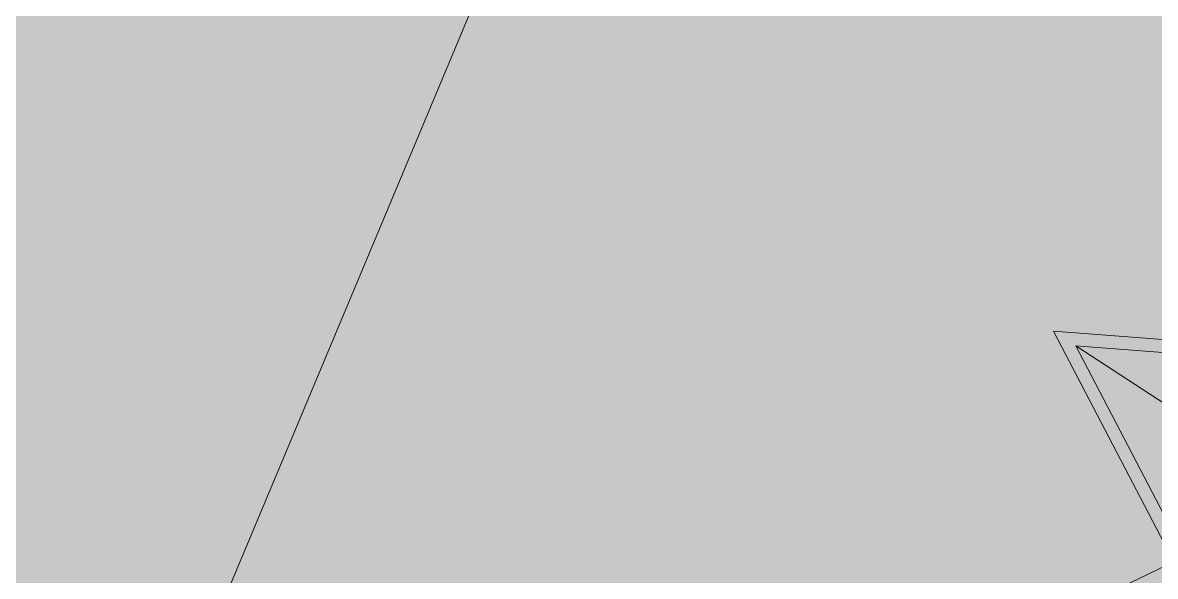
# Model space of a CAD drawing. Header units: metres. Extents: x 3856 to 4207, y -1118 to -691.
# Drawn here: x 4053.58 to 4059.41, y -1022.82 to -1019.97 of the extents above; entities that cross this region are included whole.
import ezdxf

# ---------------------------------------------------------------- set-up
doc = ezdxf.new("R2010")
doc.units = ezdxf.units.M
for name, color, linetype, lineweight in [('Folding Lines', 7, 'Continuous', 9), ('Planting', 7, 'Continuous', 9), ('Surface Pattern', 7, 'Continuous', 9)]:
    doc.layers.add(name, color=color, linetype=linetype, lineweight=lineweight)

# ---------------------------------------------------------------- blocks, each defined once
blk = doc.blocks.new('Palma2 - Palma2-V110-IMPLANTACIÓN - KIT COMERCIAL')
at = {"layer": 'Planting', "color": 250, "true_color": 0x444444}
for p, q in [((-2.9136, 1.9674), (-1.5894, 1.8667)), ((-2.262, 0.717), (-2.9136, 1.9674)), ((-2.7988, 1.8917), (-1.6161, 1.8018)), ((-2.2128, 0.767), (-2.7988, 1.8917)), ((-2.7988, 1.8917), (0.0432, 0.0398)), ((-3.5244, 0.191), (-2.3273, 0.7659))]:
    blk.add_line(p, q, dxfattribs=at)

msp = doc.modelspace()

# ---------------------------------------------------------------- hatches: boundary and pattern name
at = {"layer": 'Surface Pattern', "true_color": 0xdcdcdc}
for points in [[(4053.0255, -1026.7458), (4058.5942, -1023.6155), (4058.3071, -1023.4327), (4059.5042, -1022.8578), (4059.8425, -1022.9138), (4060.6737, -1022.4359), (4060.5817, -1022.293), (4060.0368, -1021.208), (4060.2561, -1020.4789), (4061.3928, -1021.6507), (4061.5143, -1021.9741), (4062.5065, -1021.4046), (4062.5275, -1021.3428), (4063.754, -1020.6577), (4063.7435, -1020.721), (4069.2767, -1017.6), (4069.2471, -1017.576), (4070.0207, -1017.1924), (4071.479, -1016.3627), (4070.9722, -1015.3535), (4071.1914, -1014.6244), (4072.3365, -1015.8186), (4072.3662, -1015.874), (4074.1491, -1014.8718), (4059.4545, -1011.6603), (4059.3148, -1011.7318), (4053.0286, -1026.7385)], [(4053.0255, -1026.7458), (4059.3148, -1011.7318), (4059.0394, -1011.8347), (4058.9064, -1011.8684), (4058.7443, -1011.8975), (4058.7133, -1011.9024), (4052.4829, -1015.5764), (4052.5003, -1015.9344), (4053.2473, -1016.1593), (4052.5222, -1016.386), (4053.0249, -1026.7343)]]:
    msp.add_hatch(color=254, dxfattribs=at).paths.add_polyline_path(points)

# ---------------------------------------------------------------- linework, layer by layer
at = {"layer": 'Folding Lines'}
msp.add_line((4053.0255, -1026.7458), (4059.3148, -1011.7318), dxfattribs=at)

# ---------------------------------------------------------------- block references
at = {"layer": 'Planting', "color": 46, "true_color": 0x7f5f00}
msp.add_blockref('Palma2 - Palma2-V110-IMPLANTACIÓN - KIT COMERCIAL', (4061.7976, -1023.5268), dxfattribs=at)

doc.saveas('drawing.dxf')
